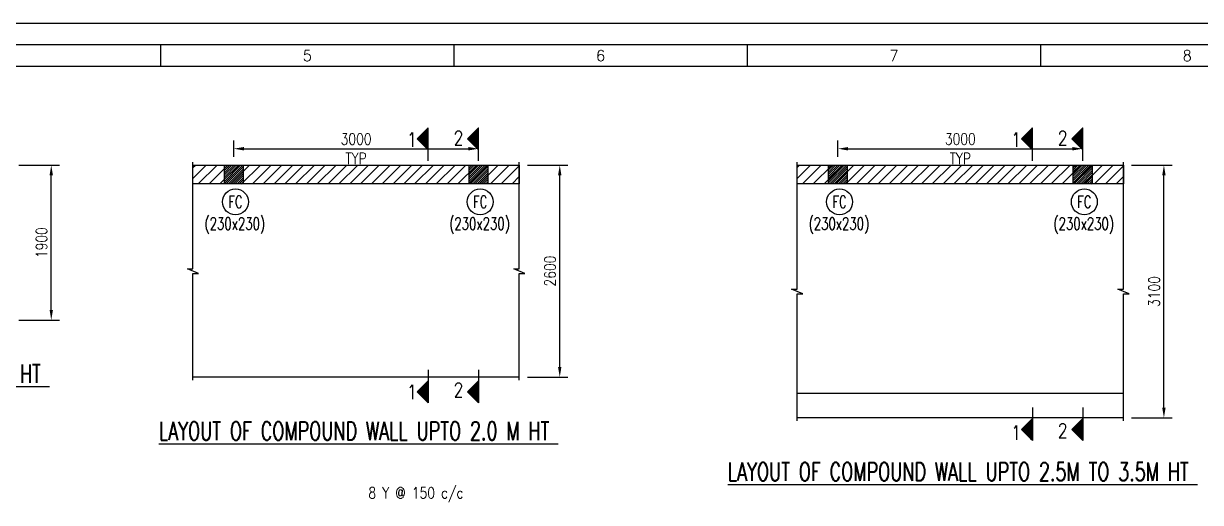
# Model space of a CAD drawing. Extents: x -69352 to 1013721, y -547461 to -186867.
# Drawn here: x 636110 to 664960, y -380817 to -369069 of the extents above; entities that cross this region are included whole.
import ezdxf
from ezdxf.enums import TextEntityAlignment as Align
from ezdxf.lldxf.tags import DXFTag

# ---------------------------------------------------------------- set-up
doc = ezdxf.new("R2010")
doc.units = 0
doc.header["$LTSCALE"] = 500
doc.header["$MEASUREMENT"] = 0
doc.header["$PDMODE"] = 35
doc.header["$PDSIZE"] = -15
doc.layers.get('DEFPOINTS').update_dxf_attribs({"color": 4})
for name, color, linetype in [('PNA', 10, 'Continuous'), ('S-BRECK LINE', 8, 'Continuous'), ('S-COLUMN', 1, 'Continuous'), ('S-COLUMN CIRCLE', 9, 'Continuous'), ('S-COLUMN HATCH', 8, 'Continuous'), ('S-COLUMN NO', 2, 'Continuous'), ('S-DIM-1', 5, 'Continuous'), ('S-REINFORCEMENT', 6, 'Continuous'), ('S-RETAINING WALL', 6, 'Continuous'), ('S-RETAINING WALL HATCH', 8, 'Continuous'), ('S-SECTION MARK', 1, 'Continuous'), ('S-TEXT-1 @ 1', 4, 'Continuous'), ('S-TITIL', 6, 'Continuous')]:
    doc.layers.add(name, color=color, linetype=linetype)
doc.styles.add('ROMANS', font='simplex.shx', dxfattribs={"width": 0.8, "height": 275})
tags = doc.linetypes.add('HIDDEN', pattern=[0.375, 0.25, -0.125]).pattern_tags.tags
tags[6:7] = [DXFTag(74, 4), DXFTag(75, 0), DXFTag(340, '0'), DXFTag(46, 1.0), DXFTag(50, 0.0), DXFTag(44, 0.0), DXFTag(45, 0.0)]
tags[4:5] = [DXFTag(74, 4), DXFTag(75, 0), DXFTag(340, '0'), DXFTag(46, 1.0), DXFTag(50, 0.0), DXFTag(44, 0.0), DXFTag(45, 0.0)]
doc.dimstyles.new('dim50', dxfattribs={"dimtxt": 250, "dimasz": 250, "dimexe": 200, "dimexo": 200, "dimgap": 100, "dimtad": 1, "dimdec": 0, "dimlfac": 0.5, "dimzin": 0, "dimdsep": 46, "dimtxsty": 'ROMANS', "dimcen": 0, "dimclrd": 5, "dimclre": 5, "dimclrt": 4, "dimadec": 0, "dimazin": 0, "dimtfac": 1, "dimtdec": 0, "dimtix": 1, "dimtofl": 0, "dimtmove": 2, "dimatfit": 3, "dimfxl": 0, "dimtolj": 1, "dimtzin": 0, "dimlwd": -1, "dimlwe": -1, "dimarcsym": 0})
pattern_1 = [(45, (-328597.685, -32610.178), (15.2387667, -15.2387667), [])]

# ---------------------------------------------------------------- blocks, each defined once
blk = doc.blocks.new('A$C3C2A062F')
at = {"layer": 'S-COLUMN HATCH'}
h = blk.add_hatch(dxfattribs=at)
h.set_pattern_fill('ANSI31', color=256, scale=150, style=0)
h.set_pattern_definition([(45, (-56668.66, -124038.072), (-13.2582521, 13.2582521), [])])
h.paths.add_polyline_path([(115, -115), (-115, -115), (-115, 115), (115, 115)])
at = {"layer": 'S-COLUMN'}
for p, q in [((-115, -115), (-115, 115)), ((-115, 115), (115, 115)), ((115, 115), (115, -115)), ((115, -115), (-115, -115))]:
    blk.add_line(p, q, dxfattribs=at)
blk = doc.blocks.new('*U509')
at = {"layer": 'S-SECTION MARK', "ltscale": 5}
h = blk.add_hatch(dxfattribs=at)
h.set_pattern_fill('ANSI31', color=256, scale=172.406964, angle=-90, style=0)
h.set_pattern_definition(pattern_1)
h.paths.add_polyline_path([(267, 2343), (0, 2615), (0, 2072)])
h = blk.add_hatch(dxfattribs=at)
h.set_pattern_fill('ANSI31', color=256, scale=172.406964, angle=-90, style=0)
h.set_pattern_definition([(45, (-1838.978, -79386.23), (15.2387667, -15.2387667), [])])
h.paths.add_polyline_path([(267, -4789), (0, -5061), (0, -4517)])
at = {"layer": 'S-SECTION MARK'}
for p, q in [((0, 1802), (0, 2615)), ((0, 2615), (267, 2343)), ((0, 2072), (267, 2343)), ((0, -4248), (0, -5061)), ((0, -4517), (267, -4789)), ((0, -5061), (267, -4789))]:
    blk.add_line(p, q, dxfattribs=at)
blk = doc.blocks.new('*D709')
at = {"layer": 'DEFPOINTS', "color": 0}
for p in [(662073, -372140), (656073, -372542), (662073, -372542)]:
    blk.add_point(p, dxfattribs=at)
at = {"layer": 'S-DIM-1', "color": 5, "ltscale": 0.3}
for p, q in [((656073, -372342), (656073, -371940)), ((656323, -372140), (661823, -372140)), ((662073, -372342), (662073, -371940))]:
    blk.add_line(p, q, dxfattribs=at)
at = {"layer": 'S-DIM-1', "color": 5}
for points in [[(656323, -372098), (656323, -372182), (656073, -372140)], [(661823, -372182), (661823, -372098), (662073, -372140)]]:
    blk.add_solid(points, dxfattribs=at)
at = {"layer": 'S-DIM-1', "color": 4, "lineweight": 0, "char_height": 275, "attachment_point": 5, "style": 'ROMANS'}
for s, insert in [('\\A1;3000', (659073, -371903)), ('TYP', (659073, -372378))]:
    blk.add_mtext(s, dxfattribs=dict(at, insert=insert))
blk = doc.blocks.new('*U510')
at = {"layer": 'S-BRECK LINE'}
blk.add_lwpolyline([(-6350, 0), (-113, 0), (-113, -275), (113, 275), (113, 0), (6350, 0)], dxfattribs=at)
blk = doc.blocks.new('*D710')
at = {"layer": 'DEFPOINTS', "color": 0}
for p in [(663073, -372542), (664064, -372542), (663073, -378742)]:
    blk.add_point(p, dxfattribs=at)
at = {"layer": 'S-DIM-1', "color": 5, "ltscale": 0.3}
for p, q in [((663273, -372542), (664264, -372542)), ((664064, -378492), (664064, -372792)), ((663273, -378742), (664264, -378742))]:
    blk.add_line(p, q, dxfattribs=at)
at = {"layer": 'S-DIM-1', "color": 5}
for points in [[(664105, -372792), (664022, -372792), (664064, -372542)], [(664022, -378492), (664105, -378492), (664064, -378742)]]:
    blk.add_solid(points, dxfattribs=at)
at = {"layer": 'S-DIM-1', "color": 4, "lineweight": 0, "insert": (663826, -375642), "char_height": 275, "attachment_point": 5, "rotation": 90, "style": 'ROMANS'}
blk.add_mtext('\\A1;3100', dxfattribs=at)
blk = doc.blocks.new('*D729')
at = {"layer": 'DEFPOINTS', "color": 0}
for p in [(635798, -372542), (636789, -372542), (635798, -376342)]:
    blk.add_point(p, dxfattribs=at)
at = {"layer": 'S-DIM-1', "color": 5, "ltscale": 0.3}
for p, q in [((635998, -372542), (636989, -372542)), ((636789, -376092), (636789, -372792)), ((635998, -376342), (636989, -376342))]:
    blk.add_line(p, q, dxfattribs=at)
at = {"layer": 'S-DIM-1', "color": 5}
for points in [[(636831, -372792), (636748, -372792), (636789, -372542)], [(636748, -376092), (636831, -376092), (636789, -376342)]]:
    blk.add_solid(points, dxfattribs=at)
at = {"layer": 'S-DIM-1', "color": 4, "lineweight": 0, "insert": (636552, -374442), "char_height": 275, "attachment_point": 5, "rotation": 90, "style": 'ROMANS'}
blk.add_mtext('\\A1;1900', dxfattribs=at)
blk = doc.blocks.new('*U522')
at = {"layer": 'S-SECTION MARK', "ltscale": 5}
h = blk.add_hatch(dxfattribs=at)
h.set_pattern_fill('ANSI31', color=256, scale=172.406964, angle=-90, style=0)
h.set_pattern_definition(pattern_1)
h.paths.add_polyline_path([(267, 2343), (0, 2615), (0, 2072)])
h = blk.add_hatch(dxfattribs=at)
h.set_pattern_fill('ANSI31', color=256, scale=172.406964, angle=-90, style=0)
h.set_pattern_definition([(45, (-1838.978, -78461.956), (15.2387667, -15.2387667), [])])
h.paths.add_polyline_path([(267, -3865), (0, -4137), (0, -3593)])
at = {"layer": 'S-SECTION MARK'}
for p, q in [((0, 1802), (0, 2615)), ((0, 2615), (267, 2343)), ((0, 2072), (267, 2343)), ((0, -3324), (0, -4137)), ((0, -3593), (267, -3865)), ((0, -4137), (267, -3865))]:
    blk.add_line(p, q, dxfattribs=at)
blk = doc.blocks.new('*D730')
at = {"layer": 'DEFPOINTS', "color": 0}
for p in [(647263, -372140), (641263, -372542), (647263, -372542)]:
    blk.add_point(p, dxfattribs=at)
at = {"layer": 'S-DIM-1', "color": 5, "ltscale": 0.3}
for p, q in [((641263, -372342), (641263, -371940)), ((641513, -372140), (647013, -372140)), ((647263, -372342), (647263, -371940))]:
    blk.add_line(p, q, dxfattribs=at)
at = {"layer": 'S-DIM-1', "color": 5}
for points in [[(641513, -372098), (641513, -372182), (641263, -372140)], [(647013, -372182), (647013, -372098), (647263, -372140)]]:
    blk.add_solid(points, dxfattribs=at)
at = {"layer": 'S-DIM-1', "color": 4, "lineweight": 0, "char_height": 275, "attachment_point": 5, "style": 'ROMANS'}
for s, insert in [('\\A1;3000', (644263, -371903)), ('TYP', (644263, -372378))]:
    blk.add_mtext(s, dxfattribs=dict(at, insert=insert))
blk = doc.blocks.new('*U523')
at = {"layer": 'S-BRECK LINE'}
blk.add_lwpolyline([(-5350, 0), (-113, 0), (-113, -275), (113, 275), (113, 0), (5350, 0)], dxfattribs=at)
blk = doc.blocks.new('*D731')
at = {"layer": 'DEFPOINTS', "color": 0}
for p in [(648263, -372542), (649254, -372542), (648263, -377742)]:
    blk.add_point(p, dxfattribs=at)
at = {"layer": 'S-DIM-1', "color": 5, "ltscale": 0.3}
for p, q in [((648463, -372542), (649454, -372542)), ((649254, -377492), (649254, -372792)), ((648463, -377742), (649454, -377742))]:
    blk.add_line(p, q, dxfattribs=at)
at = {"layer": 'S-DIM-1', "color": 5}
for points in [[(649295, -372792), (649212, -372792), (649254, -372542)], [(649212, -377492), (649295, -377492), (649254, -377742)]]:
    blk.add_solid(points, dxfattribs=at)
at = {"layer": 'S-DIM-1', "color": 4, "lineweight": 0, "insert": (649016, -375142), "char_height": 275, "attachment_point": 5, "rotation": 90, "style": 'ROMANS'}
blk.add_mtext('\\A1;2600', dxfattribs=at)
blk = doc.blocks.new('SHEET1')
at = {"elevation": -8, "flags": 128}
blk.add_lwpolyline([(674017, -125881), (763101, -125881), (763101, -63214), (674017, -63214)], close=True, dxfattribs=at)
at = {"layer": 'PNA'}
for p, q in [((704065, -63743, -8), (704065, -64273, -8)), ((711312, -63743, -8), (711312, -64273, -8)), ((718559, -63743, -8), (718559, -64273, -8)), ((725806, -63743, -8), (725806, -64273, -8))]:
    blk.add_line(p, q, dxfattribs=at)
at = {"layer": 'PNA', "color": 1, "elevation": -8}
for points in [[(675076, -125351), (762572, -125351), (762572, -63743), (675076, -63743)], [(676135, -124822), (762042, -124822), (762042, -64273), (676135, -64273)]]:
    blk.add_lwpolyline(points, close=True, dxfattribs=at)
at = {"layer": 'PNA', "style": 'ROMANS'}
for s, p in [('5', (707689, -64008, -8)), ('6', (714936, -64008, -8)), ('7', (722183, -64008, -8)), ('8', (729431, -64008, -8))]:
    blk.add_text(s, height=265, dxfattribs=at).set_placement(p, align=Align.MIDDLE)

msp = doc.modelspace()

# ---------------------------------------------------------------- hatches: boundary and pattern name
at = {"layer": 'S-RETAINING WALL HATCH'}
h = msp.add_hatch(dxfattribs=at)
h.set_pattern_fill('ANSI31', color=256, scale=1500, style=0)
h.set_pattern_definition([(45, (532075.74, -622918.1), (-132.58252, 132.58252), [])])
h.paths.add_polyline_path([(648262.503, -372541.847), (648262.503, -373001.847), (640262.503, -373001.847), (640262.503, -372541.847)])
h = msp.add_hatch(dxfattribs=at)
h.set_pattern_fill('ANSI31', color=256, scale=1500, style=0)
h.set_pattern_definition([(45, (546885.75, -622918.1), (-132.58252, 132.58252), [])])
h.paths.add_polyline_path([(663072.52, -372541.847), (663072.52, -373001.847), (655072.52, -373001.847), (655072.52, -372541.847)])

# ---------------------------------------------------------------- linework, layer by layer
at = {"color": 4, "ltscale": 0.25}
for p, q in [((648262.503, -377741.847), (640262.503, -377741.847)), ((663072.52, -378741.847), (655072.52, -378741.847))]:
    msp.add_line(p, q, dxfattribs=at)
at = {"color": 4, "linetype": 'HIDDEN', "ltscale": 0.5}
msp.add_line((663072.52, -378141.847), (655072.52, -378141.847), dxfattribs=at)
at = {"layer": 'S-COLUMN CIRCLE'}
for centre in [(641303.796, -373442.708), (647303.796, -373442.708), (656113.812, -373442.708), (662113.812, -373442.708)]:
    msp.add_circle(centre, 317.825, dxfattribs=at)
at = {"layer": 'S-RETAINING WALL'}
for points in [[(648262.503, -372541.847), (648262.503, -373001.847), (640262.503, -373001.847), (640262.503, -372541.847)], [(663072.52, -372541.847), (663072.52, -373001.847), (655072.52, -373001.847), (655072.52, -372541.847)]]:
    msp.add_lwpolyline(points, close=True, dxfattribs=at)

# ---------------------------------------------------------------- block references
at = {"xscale": 0.9920737521750241, "yscale": 0.9920737521750241, "zscale": 0.9920737521750241}
msp.add_blockref('SHEET1', (-59013.6, -306356.339, 7.46), dxfattribs=at)
at = {"layer": 'S-REINFORCEMENT', "color": 30, "lineweight": 0, "ltscale": 0.3, "xscale": 2, "yscale": 2, "zscale": 2}
for p in [(641262.503, -372771.847), (647262.503, -372771.847), (656072.52, -372771.847), (662072.52, -372771.847)]:
    msp.add_blockref('A$C3C2A062F', p, dxfattribs=at)
at = {"layer": 'S-RETAINING WALL HATCH', "xscale": -1}
for name, p in [('*U522', (646028.725, -374239.543)), ('*U522', (647262.503, -374239.543)), ('*U509', (660838.742, -374239.543)), ('*U509', (662072.52, -374239.543))]:
    msp.add_blockref(name, p, dxfattribs=at)
at = {"layer": 'S-RETAINING WALL HATCH', "xscale": 0.5, "yscale": 0.5, "zscale": 0.5, "rotation": 90}
for name, p in [('*U523', (640262.503, -375141.847)), ('*U523', (648262.503, -375141.847)), ('*U510', (655072.52, -375641.847)), ('*U510', (663072.52, -375641.847))]:
    msp.add_blockref(name, p, dxfattribs=at)

# ---------------------------------------------------------------- texts
at = {"layer": 'S-COLUMN NO', "style": 'ROMANS', "width": 0.7}
for p in [(641303.796, -373442.708), (647303.796, -373442.708), (656113.812, -373442.708), (662113.812, -373442.708)]:
    msp.add_text('FC', height=300, dxfattribs=at).set_placement(p, align=Align.MIDDLE)
for p in [(640545.552, -373976.266, -1.253), (646545.552, -373976.266, -1.253), (655355.568, -373976.266, -1.253), (661355.568, -373976.266, -1.253)]:
    msp.add_text('(230x230)', height=300, dxfattribs=at).set_placement(p, align=Align.MIDDLE_LEFT)
at = {"layer": 'S-SECTION MARK', "style": 'ROMANS', "width": 0.8}
for s, p in [('1', (645628.643, -371917.023)), ('2', (646772.591, -371879.326)), ('1', (660438.659, -371917.023)), ('2', (661582.608, -371879.326)), ('1', (645628.643, -378104.526)), ('2', (646772.591, -378054.831)), ('1', (660438.659, -379104.526)), ('2', (661582.608, -379054.831))]:
    msp.add_text(s, height=349.999, dxfattribs=at).set_placement(p, align=Align.MIDDLE)
at = {"layer": 'S-TEXT-1 @ 1', "style": 'ROMANS', "width": 0.8}
msp.add_text('8 Y @ 150 c/c', height=275, dxfattribs=at).set_placement((644563.98, -380582.078), align=Align.MIDDLE_LEFT)
at = {"layer": 'S-TITIL', "color": 6, "style": 'ROMANS', "width": 0.7}
for s, p in [('%%ULAYOUT OF COMPOUND WALL UPTO 1.5 M HT ', (631855.527, -377660.819)), ('%%ULAYOUT OF COMPOUND WALL UPTO 2.0 M HT ', (644319.828, -379060.819)), ('%%ULAYOUT OF COMPOUND WALL UPTO 2.5M TO 3.5M HT ', (659129.844, -380060.819))]:
    msp.add_text(s, height=450, dxfattribs=at).set_placement(p, align=Align.MIDDLE)

# ---------------------------------------------------------------- dimensions: what is measured, and where the dimension line sits
at = {"layer": 'S-DIM-1', "color": 30, "lineweight": 0, "ltscale": 0.3}
for base, p1, p2, picture, middle in [((647262.503, -372140.003), (641262.503, -372541.847), (647262.503, -372541.847), '*D730', (644262.503, -372140.003)), ((662072.52, -372140.003), (656072.52, -372541.847), (662072.52, -372541.847), '*D709', (659072.52, -372140.003))]:
    dim = msp.add_linear_dim(base=base, p1=p1, p2=p2, text='<>\\XTYP', dimstyle='dim50', override={"dimtxt": 250, "dimasz": 250}, dxfattribs=at)
    dim.commit()
    dim.dimension.update_dxf_attribs({"geometry": picture, "text_midpoint": middle})
for base, p1, p2, picture, middle in [((636789.236, -372541.847), (635798.203, -376341.847), (635798.203, -372541.847), '*D729', (636551.736, -374441.847)), ((649253.536, -372541.847), (648262.503, -377741.847), (648262.503, -372541.847), '*D731', (649016.036, -375141.847)), ((664063.553, -372541.847), (663072.52, -378741.847), (663072.52, -372541.847), '*D710', (663826.053, -375641.847))]:
    dim = msp.add_linear_dim(base=base, p1=p1, p2=p2, angle=90, dimstyle='dim50', override={"dimtxt": 250, "dimasz": 250}, dxfattribs=at)
    dim.commit()
    dim.dimension.update_dxf_attribs({"geometry": picture, "text_midpoint": middle})

doc.saveas('drawing.dxf')
